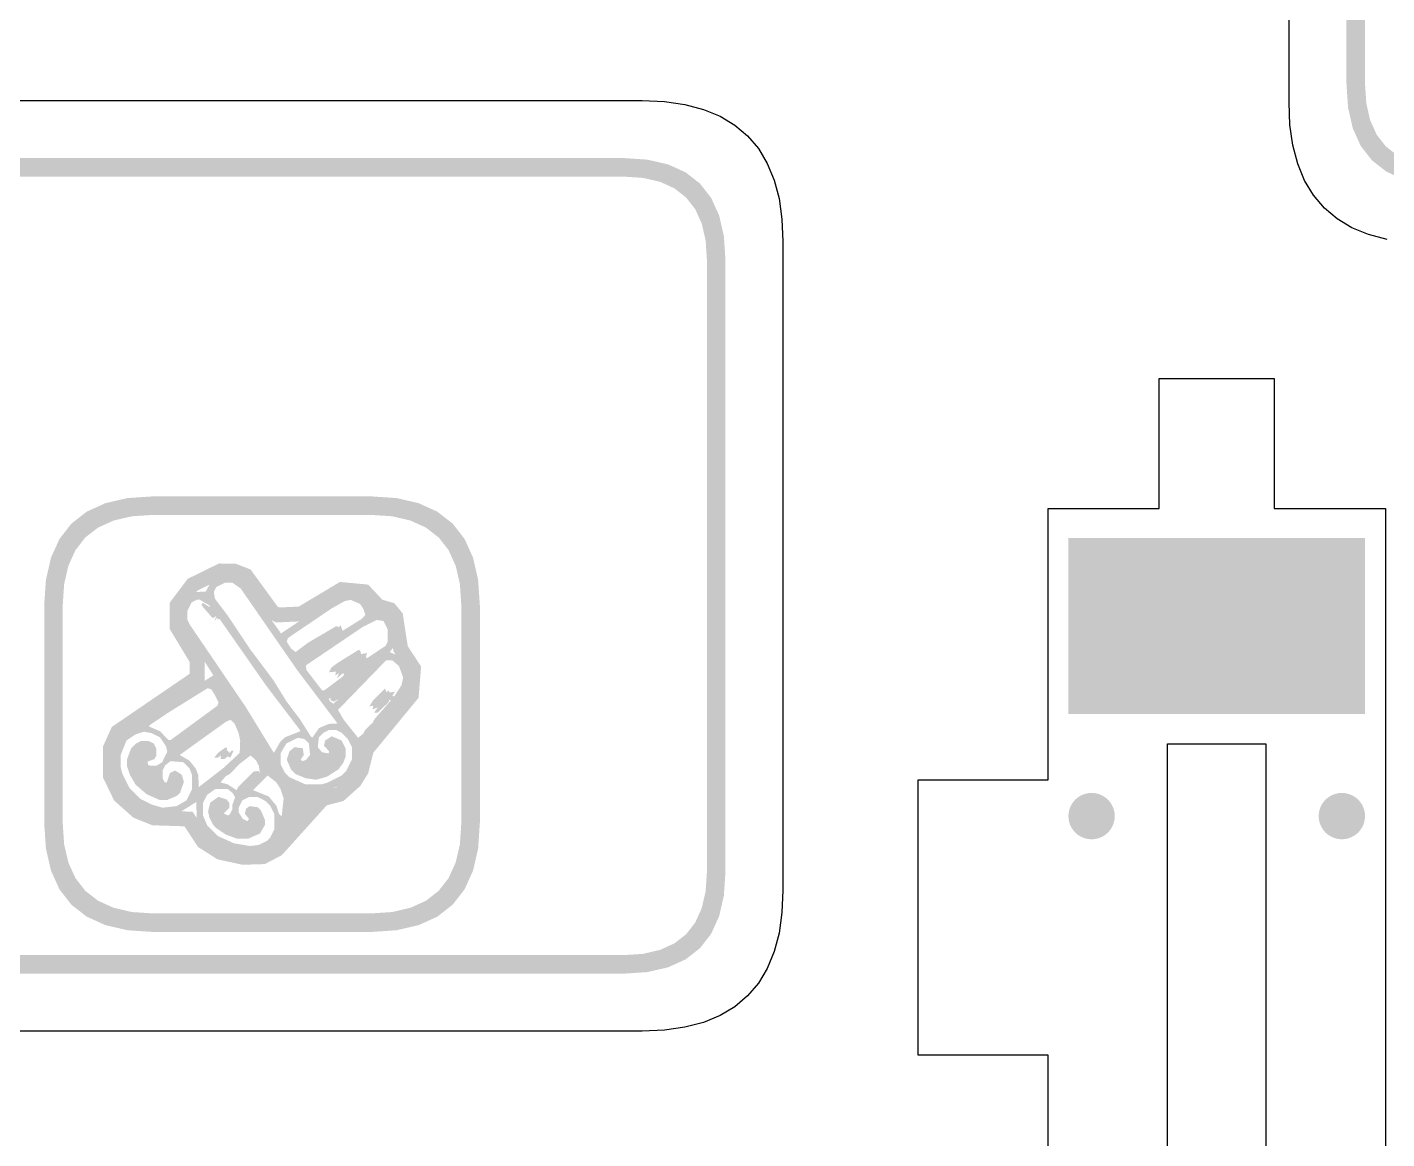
# Model space of a CAD drawing. Header units: millimetres. Extents: x 6 to 441, y 6 to 299.
# Drawn here: x 185.73 to 215.07, y 43.64 to 67.62 of the extents above; entities that cross this region are included whole.
import ezdxf

# ---------------------------------------------------------------- set-up
doc = ezdxf.new("R2010")
doc.units = ezdxf.units.MM
doc.layers.add('CUT', color=1, linetype='Continuous')
doc.layers.add('RASTER', color=7, linetype='Continuous')

msp = doc.modelspace()

# ---------------------------------------------------------------- hatches: boundary and pattern name
at = {"layer": 'RASTER'}
h = msp.add_hatch(color=7, dxfattribs=at)
h.paths.add_polyline_path([(229.6, 125.8), (230.116, 125.766), (230.563, 125.663), (230.941, 125.491), (231.25, 125.25), (231.491, 124.941), (231.663, 124.563), (231.766, 124.116), (231.8, 123.6), (231.8, 66.4), (231.766, 65.884), (231.663, 65.438), (231.491, 65.059), (231.25, 64.75), (230.941, 64.509), (230.563, 64.338), (230.116, 64.234), (229.6, 64.2), (216.4, 64.2), (215.884, 64.234), (215.438, 64.337), (215.059, 64.509), (214.75, 64.75), (214.509, 65.059), (214.337, 65.438), (214.234, 65.884), (214.2, 66.4), (214.2, 123.6), (214.234, 124.116), (214.337, 124.563), (214.509, 124.941), (214.75, 125.25), (215.059, 125.491), (215.438, 125.663), (215.884, 125.766), (216.4, 125.8)])
h.paths.add_polyline_path([(229.6, 125.4), (216.4, 125.4), (215.978, 125.372), (215.613, 125.288), (215.303, 125.147), (215.05, 124.95), (214.853, 124.697), (214.712, 124.387), (214.628, 124.022), (214.6, 123.6), (214.6, 66.4), (214.628, 65.978), (214.712, 65.613), (214.853, 65.303), (215.05, 65.05), (215.303, 64.853), (215.613, 64.712), (215.978, 64.628), (216.4, 64.6), (229.6, 64.6), (230.022, 64.628), (230.388, 64.712), (230.697, 64.853), (230.95, 65.05), (231.147, 65.303), (231.288, 65.613), (231.372, 65.978), (231.4, 66.4), (231.4, 123.6), (231.372, 124.022), (231.288, 124.387), (231.147, 124.697), (230.95, 124.95), (230.697, 125.147), (230.388, 125.288), (230.022, 125.372), (229.6, 125.4)], flags=0)
h = msp.add_hatch(color=7, dxfattribs=at)
h.paths.add_polyline_path([(139.2, 62.6), (139.234, 63.116), (139.337, 63.563), (139.509, 63.941), (139.75, 64.25), (140.059, 64.491), (140.438, 64.662), (140.884, 64.766), (141.4, 64.8), (198.6, 64.8), (199.116, 64.766), (199.563, 64.663), (199.941, 64.491), (200.25, 64.25), (200.491, 63.941), (200.663, 63.563), (200.766, 63.116), (200.8, 62.6), (200.8, 49.4), (200.766, 48.884), (200.663, 48.438), (200.491, 48.059), (200.25, 47.75), (199.941, 47.509), (199.563, 47.337), (199.116, 47.234), (198.6, 47.2), (141.4, 47.2), (140.884, 47.234), (140.438, 47.337), (140.059, 47.509), (139.75, 47.75), (139.509, 48.059), (139.337, 48.438), (139.234, 48.884), (139.2, 49.4)])
h.paths.add_polyline_path([(139.6, 62.6), (139.6, 49.4), (139.628, 48.978), (139.712, 48.613), (139.853, 48.303), (140.05, 48.05), (140.303, 47.853), (140.613, 47.713), (140.978, 47.628), (141.4, 47.6), (198.6, 47.6), (199.022, 47.628), (199.388, 47.713), (199.697, 47.853), (199.95, 48.05), (200.147, 48.303), (200.288, 48.613), (200.372, 48.978), (200.4, 49.4), (200.4, 62.6), (200.372, 63.022), (200.288, 63.387), (200.147, 63.697), (199.95, 63.95), (199.697, 64.147), (199.388, 64.288), (199.022, 64.372), (198.6, 64.4), (141.4, 64.4), (140.978, 64.372), (140.613, 64.288), (140.303, 64.147), (140.05, 63.95), (139.853, 63.697), (139.712, 63.387), (139.628, 63.022), (139.6, 62.6)], flags=0)
h = msp.add_hatch(color=7, dxfattribs=at)
h.paths.add_polyline_path([(186.1, 55.15), (186.137, 55.701), (186.247, 56.178), (186.43, 56.582), (186.688, 56.912), (187.018, 57.17), (187.422, 57.353), (187.899, 57.463), (188.45, 57.5), (193.15, 57.5), (193.701, 57.463), (194.178, 57.353), (194.582, 57.17), (194.913, 56.913), (195.17, 56.582), (195.353, 56.178), (195.463, 55.701), (195.5, 55.15), (195.5, 50.45), (195.463, 49.899), (195.353, 49.422), (195.17, 49.018), (194.913, 48.688), (194.582, 48.43), (194.178, 48.247), (193.701, 48.137), (193.15, 48.1), (188.45, 48.1), (187.899, 48.137), (187.422, 48.247), (187.018, 48.43), (186.687, 48.688), (186.43, 49.018), (186.247, 49.422), (186.137, 49.899), (186.1, 50.45)])
h.paths.add_polyline_path([(186.5, 55.15), (186.5, 50.45), (186.53, 49.993), (186.622, 49.597), (186.774, 49.262), (186.987, 48.988), (187.262, 48.774), (187.597, 48.622), (187.993, 48.53), (188.45, 48.5), (193.15, 48.5), (193.607, 48.53), (194.003, 48.622), (194.338, 48.774), (194.612, 48.988), (194.826, 49.262), (194.978, 49.597), (195.07, 49.993), (195.1, 50.45), (195.1, 55.15), (195.07, 55.607), (194.978, 56.003), (194.826, 56.338), (194.613, 56.612), (194.338, 56.826), (194.003, 56.978), (193.607, 57.07), (193.15, 57.1), (188.45, 57.1), (187.993, 57.07), (187.597, 56.978), (187.262, 56.826), (186.987, 56.613), (186.774, 56.338), (186.622, 56.003), (186.53, 55.607), (186.5, 55.15)], flags=0)
for points in [[(214.6, 56.6), (214.6, 52.8), (208.2, 52.8), (208.2, 56.6)], [(209.2, 50.6), (209.196, 50.535), (209.183, 50.471), (209.162, 50.409), (209.133, 50.35), (209.097, 50.296), (209.054, 50.246), (209.004, 50.203), (208.95, 50.167), (208.891, 50.138), (208.829, 50.117), (208.765, 50.104), (208.7, 50.1), (208.635, 50.104), (208.571, 50.117), (208.509, 50.138), (208.45, 50.167), (208.396, 50.203), (208.346, 50.246), (208.303, 50.296), (208.267, 50.35), (208.238, 50.409), (208.217, 50.471), (208.204, 50.535), (208.2, 50.6), (208.204, 50.665), (208.217, 50.729), (208.238, 50.791), (208.267, 50.85), (208.303, 50.904), (208.346, 50.954), (208.396, 50.997), (208.45, 51.033), (208.509, 51.062), (208.571, 51.083), (208.635, 51.096), (208.7, 51.1), (208.765, 51.096), (208.829, 51.083), (208.891, 51.062), (208.95, 51.033), (209.004, 50.997), (209.054, 50.954), (209.097, 50.904), (209.133, 50.85), (209.162, 50.791), (209.183, 50.729), (209.196, 50.665)], [(214.6, 50.6), (214.596, 50.535), (214.583, 50.471), (214.562, 50.409), (214.533, 50.35), (214.497, 50.296), (214.454, 50.246), (214.404, 50.203), (214.35, 50.167), (214.291, 50.138), (214.229, 50.117), (214.165, 50.104), (214.1, 50.1), (214.035, 50.104), (213.971, 50.117), (213.909, 50.138), (213.85, 50.167), (213.796, 50.203), (213.746, 50.246), (213.703, 50.296), (213.667, 50.35), (213.638, 50.409), (213.617, 50.471), (213.604, 50.535), (213.6, 50.6), (213.604, 50.665), (213.617, 50.729), (213.638, 50.791), (213.667, 50.85), (213.703, 50.904), (213.746, 50.954), (213.796, 50.997), (213.85, 51.033), (213.909, 51.062), (213.971, 51.083), (214.035, 51.096), (214.1, 51.1), (214.165, 51.096), (214.229, 51.083), (214.291, 51.062), (214.35, 51.033), (214.404, 50.997), (214.454, 50.954), (214.497, 50.904), (214.533, 50.85), (214.562, 50.791), (214.583, 50.729), (214.596, 50.665)]]:
    msp.add_hatch(color=7, dxfattribs=at).paths.add_polyline_path(points)
h = msp.add_hatch(color=7, dxfattribs=at)
h.paths.add_polyline_path([(189.872, 56.052), (190.241, 56.044), (190.552, 55.923), (191.136, 55.122), (191.175, 55.102), (191.591, 55.121), (192.482, 55.653), (193.09, 55.596), (193.393, 55.272), (193.656, 55.193), (193.836, 54.974), (193.944, 54.269), (194.233, 53.827), (194.178, 53.153), (193.201, 51.967), (193.09, 51.523), (192.924, 51.254), (192.56, 50.928), (192.197, 50.833), (191.226, 49.756), (190.86, 49.565), (190.382, 49.55), (189.839, 49.667), (189.418, 49.936), (189.126, 50.38), (188.435, 50.402), (188.024, 50.567), (187.608, 50.938), (187.371, 51.428), (187.371, 52.109), (187.561, 52.526), (189.239, 53.672), (189.239, 53.925), (188.81, 54.634), (188.81, 55.208), (189.197, 55.72)])
h.paths.add_polyline_path([(189.943, 55.73), (189.406, 55.466), (189.13, 55.101), (189.13, 54.724), (189.559, 54.014), (189.559, 53.503), (187.815, 52.312), (187.691, 52.039), (187.691, 51.502), (187.868, 51.135), (188.195, 50.843), (188.501, 50.72), (189.303, 50.695), (189.648, 50.169), (189.963, 49.968), (190.411, 49.871), (190.777, 49.883), (191.027, 50.013), (192.024, 51.119), (192.404, 51.218), (192.676, 51.462), (192.792, 51.648), (192.908, 52.115), (193.867, 53.279), (193.905, 53.743), (193.638, 54.152), (193.533, 54.839), (193.471, 54.915), (193.219, 54.99), (192.939, 55.289), (192.556, 55.325), (191.686, 54.806), (191.104, 54.778), (190.922, 54.872), (190.348, 55.658), (190.177, 55.725), (189.943, 55.73)], flags=0)
h = msp.add_hatch(color=7, dxfattribs=at)
h.paths.add_polyline_path([(189.938, 55.794), (190.162, 55.804), (190.406, 55.68), (191.21, 54.542), (192.261, 55.245), (192.573, 55.402), (192.84, 55.402), (193.018, 55.312), (193.085, 55.245), (193.199, 55.024), (193.41, 55), (193.554, 54.91), (193.677, 54.666), (193.677, 54.364), (193.62, 54.22), (193.554, 54.14), (193.788, 54.039), (193.888, 53.939), (194.012, 53.628), (193.979, 53.393), (193.821, 53.115), (192.931, 52.064), (192.907, 51.82), (192.84, 51.619), (192.75, 51.475), (192.516, 51.274), (192.06, 51.093), (191.913, 50.906), (191.726, 50.725), (191.679, 50.638), (191.424, 50.39), (191.377, 50.303), (191.009, 49.935), (190.765, 49.811), (190.296, 49.811), (189.961, 49.911), (189.683, 50.069), (189.549, 50.203), (189.425, 50.414), (189.392, 50.514), (189.382, 50.906), (189.024, 50.681), (188.789, 50.615), (188.522, 50.648), (188.143, 50.805), (188.043, 50.872), (187.775, 51.174), (187.618, 51.518), (187.618, 51.686), (187.584, 51.753), (187.651, 52.121), (187.808, 52.399), (189.75, 53.638), (189.369, 54.24), (189.181, 54.488), (189.057, 54.733), (189.024, 54.967), (189.134, 55.258), (189.215, 55.345), (189.392, 55.436), (189.583, 55.446), (189.717, 55.68)])
h.paths.add_polyline_path([(189.995, 55.636), (189.817, 55.546), (189.76, 55.436), (189.784, 55.292), (190.072, 54.91), (190.554, 54.187), (191.043, 53.537), (191.324, 53.082), (191.612, 52.7), (191.859, 52.312), (191.893, 52.299), (192.027, 52.499), (192.238, 52.59), (192.429, 52.6), (191.558, 53.752), (190.339, 55.513), (190.162, 55.636)], flags=0)
h.paths.add_polyline_path([(189.392, 55.268), (189.282, 55.211), (189.191, 55.034), (189.191, 54.833), (189.248, 54.722), (190.44, 52.968), (191.056, 51.964), (191.19, 52.198), (191.29, 52.299), (191.625, 52.432), (191.612, 52.466), (190.889, 53.417), (189.884, 54.856), (189.837, 54.843), (189.837, 54.89), (189.77, 54.81), (189.817, 54.923), (189.75, 54.876), (189.717, 54.89), (189.516, 55.124), (189.492, 55.168), (189.526, 55.201), (189.67, 55.111), (189.67, 55.144), (189.459, 55.268)], flags=0)
h.paths.add_polyline_path([(192.706, 55.268), (192.573, 55.235), (192.295, 55.077), (191.357, 54.441), (191.334, 54.364), (191.424, 54.22), (191.525, 54.14), (191.792, 54.341), (192.362, 54.676), (192.405, 54.699), (192.462, 54.676), (192.496, 54.722), (192.539, 54.599), (192.951, 54.856), (193.031, 54.943), (192.984, 55.077), (192.917, 55.178)], flags=0)
h.paths.add_polyline_path([(193.276, 54.833), (192.964, 54.676), (191.746, 53.852), (191.759, 53.752), (192.094, 53.316), (192.147, 53.316), (192.549, 53.618), (192.573, 53.661), (192.549, 53.685), (192.415, 53.571), (192.462, 53.685), (192.382, 53.638), (192.395, 53.718), (192.248, 53.705), (192.295, 53.805), (192.429, 53.906), (192.884, 54.187), (192.917, 54.173), (192.941, 54.096), (193.065, 54.12), (193.041, 54.029), (193.065, 54.006), (193.466, 54.274), (193.51, 54.364), (193.51, 54.632), (193.42, 54.81)], flags=0)
h.paths.add_polyline_path([(193.477, 53.962), (192.439, 52.891), (192.563, 52.68), (192.874, 52.289), (192.984, 52.379), (193.031, 52.466), (193.185, 52.613), (193.232, 52.7), (193.577, 53.092), (193.554, 53.115), (193.52, 53.048), (193.299, 52.834), (193.219, 52.834), (193.299, 52.948), (193.185, 52.901), (193.199, 52.982), (193.118, 52.968), (193.185, 53.082), (193.453, 53.35), (193.487, 53.269), (193.52, 53.316), (193.554, 53.269), (193.667, 53.283), (193.61, 53.192), (193.654, 53.182), (193.811, 53.427), (193.845, 53.594), (193.754, 53.839), (193.61, 53.962)], flags=0)
h.paths.add_polyline_path([(189.626, 53.36), (188.779, 52.834), (188.378, 52.566), (188.364, 52.533), (188.599, 52.432), (188.779, 52.245), (188.833, 52.245), (189.837, 52.982), (189.861, 53.059), (189.77, 53.236), (189.703, 53.336)], flags=0)
h.paths.add_polyline_path([(192.271, 53.159), (192.238, 53.125), (192.261, 53.082), (192.338, 53.025), (192.462, 53.136), (192.348, 53.069), (192.281, 53.102)], flags=0)
h.paths.add_polyline_path([(190.119, 52.68), (190.018, 52.633), (189.024, 51.92), (189.235, 51.796), (189.369, 51.629), (189.425, 51.485), (189.436, 51.227), (189.971, 51.642), (190.319, 51.964), (190.329, 52.222), (190.296, 52.389), (190.206, 52.6)], flags=0)
h.paths.add_polyline_path([(192.238, 52.456), (192.127, 52.399), (192.027, 52.299), (192.003, 52.088), (192.094, 51.977), (192.238, 51.954), (192.248, 51.997), (192.137, 52.121), (192.161, 52.232), (192.305, 52.322), (192.516, 52.232), (192.606, 52.054), (192.606, 51.887), (192.549, 51.743), (192.449, 51.609), (192.204, 51.452), (191.97, 51.385), (191.736, 51.418), (191.525, 51.508), (191.424, 51.609), (191.334, 51.82), (191.391, 51.997), (191.501, 52.088), (191.679, 52.064), (191.702, 51.92), (191.635, 51.82), (191.669, 51.786), (191.746, 51.81), (191.836, 51.92), (191.813, 52.165), (191.712, 52.265), (191.568, 52.289), (191.324, 52.165), (191.2, 51.954), (191.2, 51.719), (191.29, 51.542), (191.391, 51.441), (191.736, 51.284), (192.07, 51.284), (192.204, 51.318), (192.516, 51.475), (192.616, 51.575), (192.74, 51.82), (192.74, 52.088), (192.65, 52.265), (192.516, 52.399), (192.405, 52.456)], flags=0)
h.paths.add_polyline_path([(188.254, 52.422), (188.076, 52.366), (187.875, 52.232), (187.751, 51.92), (187.751, 51.652), (187.785, 51.518), (187.942, 51.207), (188.177, 50.973), (188.421, 50.849), (188.655, 50.782), (188.957, 50.815), (189.168, 50.939), (189.292, 51.184), (189.292, 51.485), (189.235, 51.629), (189.101, 51.763), (188.823, 51.786), (188.712, 51.696), (188.655, 51.585), (188.655, 51.418), (188.699, 51.328), (188.746, 51.328), (188.813, 51.529), (188.923, 51.585), (189.067, 51.495), (189.114, 51.341), (189.034, 51.107), (188.967, 51.04), (188.756, 50.949), (188.588, 50.949), (188.311, 51.073), (188.076, 51.274), (187.952, 51.485), (187.885, 51.686), (187.885, 51.82), (187.976, 52.064), (188.076, 52.165), (188.187, 52.222), (188.354, 52.222), (188.465, 52.165), (188.522, 52.054), (188.522, 51.92), (188.478, 51.83), (188.331, 51.776), (188.344, 51.709), (188.388, 51.686), (188.522, 51.686), (188.645, 51.763), (188.756, 51.987), (188.732, 52.098), (188.599, 52.299), (188.421, 52.389)], flags=0)
h.paths.add_polyline_path([(190.005, 52.078), (190.052, 52.078), (190.038, 52.031), (190.105, 51.964), (190.139, 52.011), (190.185, 52.011), (190.119, 51.863), (190.062, 51.887), (189.985, 51.83), (189.904, 51.83), (189.918, 51.91), (189.851, 51.863), (189.77, 51.863), (189.851, 51.964)], flags=0)
h.paths.add_polyline_path([(190.554, 51.91), (190.319, 51.729), (190.105, 51.508), (190.018, 51.462), (189.904, 51.328), (190.062, 51.284), (190.252, 51.16), (190.286, 51.227), (190.621, 51.562), (190.721, 51.575), (190.755, 51.529), (190.731, 51.686), (190.674, 51.796)], flags=0)
h.paths.add_polyline_path([(190.922, 51.475), (190.607, 51.16), (190.942, 51.026), (191.11, 50.825), (191.166, 50.648), (191.223, 50.591), (191.267, 50.983), (191.2, 51.184), (191.11, 51.328)], flags=0)
h.paths.add_polyline_path([(189.794, 51.184), (189.616, 51.06), (189.526, 50.882), (189.526, 50.615), (189.616, 50.404), (189.851, 50.169), (190.196, 50.012), (190.54, 49.955), (190.731, 49.978), (190.909, 50.069), (190.976, 50.136), (191.066, 50.313), (191.066, 50.648), (190.976, 50.825), (190.875, 50.926), (190.698, 51.016), (190.53, 51.016), (190.373, 50.939), (190.296, 50.782), (190.296, 50.681), (190.386, 50.538), (190.487, 50.491), (190.52, 50.538), (190.43, 50.648), (190.453, 50.758), (190.53, 50.815), (190.708, 50.792), (190.775, 50.725), (190.865, 50.514), (190.865, 50.414), (190.755, 50.223), (190.497, 50.112), (190.262, 50.112), (190.018, 50.203), (189.817, 50.337), (189.75, 50.404), (189.66, 50.581), (189.636, 50.705), (189.683, 50.892), (189.861, 51.016), (190.038, 50.959), (190.095, 50.882), (190.095, 50.782), (189.971, 50.658), (190.062, 50.615), (190.105, 50.638), (190.162, 50.748), (190.162, 50.849), (190.219, 51.006), (190.172, 51.093), (190.062, 51.184)], flags=0)

# ---------------------------------------------------------------- linework, layer by layer
at = {"layer": 'CUT'}
for points in [[(215.075, 63.044), (214.675, 63.149), (214.315, 63.297), (213.997, 63.488), (213.722, 63.722), (213.488, 63.997), (213.297, 64.315), (213.149, 64.675), (213.044, 65.075), (212.981, 65.517), (212.96, 65.999), (212.96, 124.001), (212.981, 124.483), (213.044, 124.925), (213.149, 125.325), (213.297, 125.685), (213.488, 126.003), (213.722, 126.278), (213.997, 126.512), (214.315, 126.703), (214.675, 126.851), (215.075, 126.956)], [(140.999, 66.04), (199.001, 66.04), (199.483, 66.019), (199.925, 65.956), (200.325, 65.851), (200.685, 65.703), (201.003, 65.512), (201.278, 65.278), (201.512, 65.003), (201.703, 64.685), (201.851, 64.325), (201.956, 63.925), (202.019, 63.483), (202.04, 63.001), (202.04, 48.999), (202.019, 48.517), (201.956, 48.075), (201.851, 47.675), (201.703, 47.315), (201.512, 46.997), (201.278, 46.722), (201.003, 46.488), (200.685, 46.297), (200.325, 46.149), (199.925, 46.044), (199.483, 45.981), (199.001, 45.96), (140.999, 45.96)]]:
    msp.add_lwpolyline(points, dxfattribs=at)
for points in [[(215.04, 57.24), (215.04, 16.159), (212.64, 16.159), (212.64, 13.359), (210.16, 13.359), (210.16, 16.159), (207.76, 16.159), (207.76, 22.016), (204.96, 22.016), (204.96, 27.954), (207.76, 27.954), (207.76, 33.731), (204.96, 33.731), (204.96, 39.668), (207.76, 39.668), (207.76, 45.445), (204.96, 45.445), (204.96, 51.383), (207.76, 51.383), (207.76, 57.24), (210.16, 57.24), (210.16, 60.04), (212.64, 60.04), (212.64, 57.24)], [(212.46, 52.16), (212.46, 21.239), (210.34, 21.239), (210.34, 52.16)]]:
    msp.add_lwpolyline(points, close=True, dxfattribs=at)

doc.saveas('drawing.dxf')
